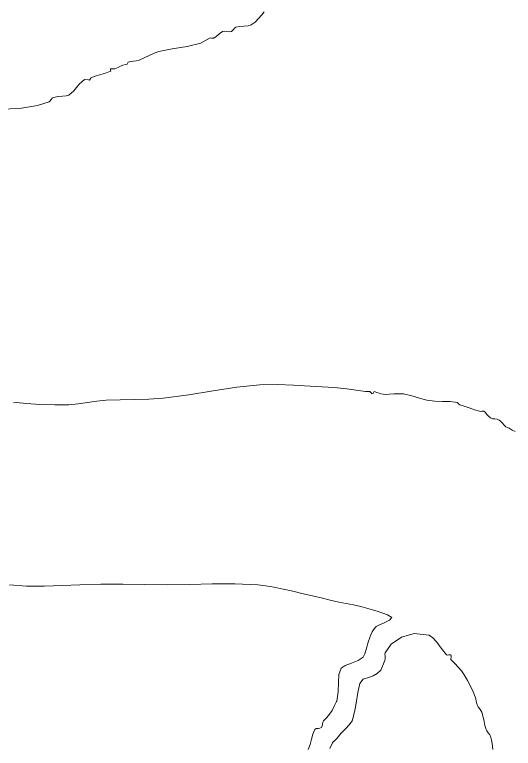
# Model space of a CAD drawing. Header units: inches. Extents: x 18 to 851, y -500 to 848.
# Drawn here: x 642.76 to 666.8, y 38.59 to 73.98 of the extents above; entities that cross this region are included whole.
import ezdxf

# ---------------------------------------------------------------- set-up
doc = ezdxf.new("R2010")
doc.units = ezdxf.units.IN
doc.header["$MEASUREMENT"] = 0
doc.layers.add('Layer 1', color=7, linetype='Continuous')

msp = doc.modelspace()

# ---------------------------------------------------------------- linework, layer by layer
at = {"layer": 'Layer 1', "lineweight": 0}
for points in [[(654.796, 74.121), (654.671, 73.974), (654.522, 73.796), (654.351, 73.622), (654.16, 73.486), (654.01, 73.444), (653.813, 73.428), (653.605, 73.414), (653.419, 73.38), (653.367, 73.342), (653.307, 73.272), (653.249, 73.204), (653.207, 73.168), (653.105, 73.158), (652.994, 73.172), (652.884, 73.184), (652.784, 73.168), (652.66, 73.099), (652.563, 73.015), (652.472, 72.929), (652.36, 72.851), (652.314, 72.847), (652.25, 72.855), (652.188, 72.861), (652.148, 72.851), (651.727, 72.606), (651.072, 72.454), (650.348, 72.342), (649.713, 72.215), (649.479, 72.129), (649.244, 72.017), (649.007, 71.897), (648.761, 71.792), (648.622, 71.756), (648.486, 71.736), (648.355, 71.719), (648.23, 71.686), (648.212, 71.663), (648.203, 71.629), (648.182, 71.597), (648.125, 71.58), (647.972, 71.556), (647.857, 71.505), (647.744, 71.439), (647.596, 71.368), (647.55, 71.366), (647.484, 71.374), (647.422, 71.379), (647.384, 71.368), (647.382, 71.348), (647.385, 71.313), (647.388, 71.28), (647.384, 71.263), (647.131, 71.169), (646.906, 71.097), (646.682, 71.028), (646.431, 70.945), (646.428, 70.92), (646.404, 70.865), (646.369, 70.824), (646.325, 70.839), (646.125, 70.856), (645.872, 70.626), (645.607, 70.316), (645.372, 70.098), (645.237, 70.062), (645.061, 70.055), (644.854, 70.043), (644.631, 69.992), (644.575, 69.952), (644.52, 69.889), (644.467, 69.823), (644.419, 69.78), (643.862, 69.602), (642.994, 69.462), (642.07, 69.429)], [(642.7, 55.266), (642.831, 55.274), (643.326, 55.229), (643.979, 55.186), (644.691, 55.161), (645.372, 55.169), (645.819, 55.208), (646.266, 55.271), (646.716, 55.336), (647.172, 55.381), (647.846, 55.406), (648.538, 55.419), (649.235, 55.439), (649.925, 55.486), (651.149, 55.643), (652.332, 55.834), (653.476, 56.01), (654.584, 56.121), (655.408, 56.141), (656.198, 56.114), (657.002, 56.064), (657.866, 56.016), (658.321, 55.983), (658.773, 55.934), (659.222, 55.871), (659.666, 55.804), (659.718, 55.802), (659.772, 55.806), (659.826, 55.81), (659.878, 55.804), (659.922, 55.78), (659.954, 55.745), (659.976, 55.713), (659.983, 55.698), (660.047, 55.705), (660.067, 55.74), (660.072, 55.78), (660.09, 55.804), (660.136, 55.791), (660.227, 55.759), (660.328, 55.723), (660.407, 55.698), (660.529, 55.674), (660.65, 55.668), (660.81, 55.678), (661.043, 55.698), (661.503, 55.688), (661.902, 55.6), (662.27, 55.481), (662.631, 55.381), (663.015, 55.334), (663.391, 55.326), (663.757, 55.319), (664.113, 55.274), (664.12, 55.261), (664.144, 55.228), (664.178, 55.191), (664.219, 55.169), (664.432, 55.103), (664.673, 55.016), (664.925, 54.925), (665.172, 54.851), (665.223, 54.849), (665.279, 54.855), (665.335, 54.859), (665.384, 54.851), (665.46, 54.792), (665.53, 54.704), (665.606, 54.61), (665.701, 54.533), (665.806, 54.496), (665.913, 54.482), (666.021, 54.469), (666.125, 54.428), (666.188, 54.369), (666.274, 54.275), (666.364, 54.178), (666.442, 54.109), (666.512, 54.073), (666.56, 54.06), (666.602, 54.045), (666.654, 54.004), (666.743, 53.948), (666.885, 53.877)], [(656.913, 38.545), (657.004, 38.782), (657.064, 39.031), (657.128, 39.275), (657.23, 39.498), (657.297, 39.546), (657.384, 39.559), (657.474, 39.567), (657.549, 39.604), (657.585, 39.672), (657.604, 39.762), (657.62, 39.852), (657.654, 39.922), (657.809, 40.086), (657.946, 40.237), (658.069, 40.416), (658.184, 40.663), (658.212, 40.725), (658.246, 40.791), (658.275, 40.847), (658.289, 40.875), (658.353, 41.325), (658.364, 41.762), (658.391, 42.151), (658.501, 42.463), (658.689, 42.589), (659.001, 42.709), (659.328, 42.838), (659.561, 42.992), (659.639, 43.157), (659.719, 43.424), (659.8, 43.713), (659.878, 43.945), (659.928, 44.064), (659.996, 44.211), (660.084, 44.357), (660.195, 44.475), (660.322, 44.528), (660.581, 44.643), (660.833, 44.779), (660.937, 44.898), (660.729, 45.036), (660.282, 45.193), (659.791, 45.336), (659.454, 45.428), (659.088, 45.519), (658.749, 45.585), (658.391, 45.651), (657.972, 45.745), (657.605, 45.835), (657.115, 45.952), (656.604, 46.071), (656.172, 46.169), (655.706, 46.271), (655.27, 46.364), (654.86, 46.438), (654.478, 46.486), (653.379, 46.537), (652.283, 46.532), (651.199, 46.504), (650.137, 46.486), (649.043, 46.495), (647.969, 46.509), (646.919, 46.512), (645.901, 46.486), (645.053, 46.445), (644.184, 46.416), (643.326, 46.421), (642.514, 46.486)], [(665.807, 38.545), (665.799, 38.676), (665.783, 38.822), (665.753, 38.988), (665.701, 39.181), (665.662, 39.252), (665.595, 39.345), (665.528, 39.435), (665.489, 39.498), (665.434, 39.694), (665.395, 39.891), (665.35, 40.103), (665.277, 40.346), (665.237, 40.418), (665.172, 40.509), (665.105, 40.598), (665.066, 40.663), (665.027, 40.785), (665.008, 40.89), (664.991, 40.987), (664.96, 41.086), (664.857, 41.319), (664.73, 41.588), (664.586, 41.871), (664.431, 42.146), (664.295, 42.339), (664.144, 42.513), (663.977, 42.688), (663.795, 42.887), (663.786, 42.931), (663.796, 42.993), (663.806, 43.056), (663.795, 43.098), (663.752, 43.107), (663.688, 43.098), (663.626, 43.088), (663.584, 43.098), (663.321, 43.422), (663.106, 43.71), (662.919, 43.931), (662.736, 44.051), (662.026, 44.13), (661.402, 43.96), (660.917, 43.623), (660.619, 43.204), (660.607, 43.13), (660.615, 43.047), (660.626, 42.963), (660.619, 42.887), (660.603, 42.841), (660.543, 42.674), (660.468, 42.48), (660.407, 42.357), (660.243, 42.202), (660.05, 42.095), (659.823, 42.013), (659.561, 41.934), (659.396, 41.716), (659.297, 41.284), (659.225, 40.781), (659.137, 40.346), (659.118, 40.264), (659.097, 40.148), (659.068, 40.026), (659.031, 39.922), (658.9, 39.737), (658.705, 39.529), (658.487, 39.306), (658.289, 39.074), (658.24, 39.021), (658.177, 38.964), (658.117, 38.909), (658.078, 38.863), (657.955, 38.581)]]:
    msp.add_lwpolyline(points, dxfattribs=at)

doc.saveas('drawing.dxf')
